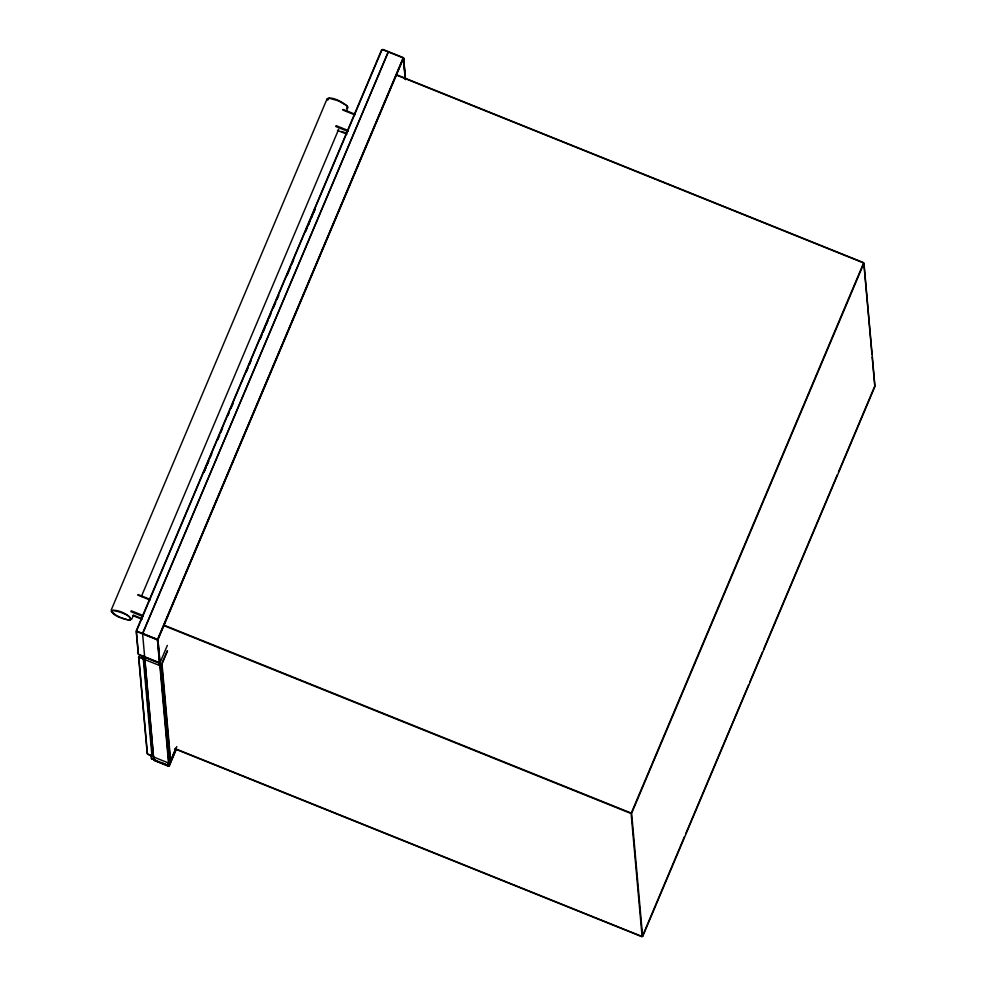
<?xml version="1.0" encoding="UTF-8"?>
<svg xmlns="http://www.w3.org/2000/svg" width="986" height="986" viewBox="0 0 986 986"><rect width="100%" height="100%" fill="white"/><g stroke="black" fill="none" stroke-linecap="round" stroke-linejoin="round"><path stroke-width="1.48" d="M347.565 107.277L347.503 106.55M111.147 610.174L327.019 98.994M131.779 619.196L133.578 614.944M141.355 596.53L338.703 129.252M346.468 110.851L347.664 108.016M136.376 630.51L381.619 49.83M136.709 630.572L381.939 49.892M204.09 471.801L205.864 467.697M206.986 464.948L208.761 460.844L206.998 465.145M307.817 226.188L308.975 223.452M310.713 219.336L311.896 216.612M313.597 212.483L314.793 209.759M204.016 472.22L205.803 467.968M209.993 458.071L211.78 453.831M217.758 439.682L219.656 435.455M220.741 432.607L222.54 428.368M227.914 415.636L229.109 412.801M230.897 408.561L233.399 402.929M246.426 371.784L248.225 367.544M249.421 364.709L251.208 360.469M260.168 339.258L261.956 335.006M263.151 332.183L264.951 327.944M266.146 325.109L267.933 320.869M269.129 318.034L270.916 313.794M273.307 308.137L275.698 302.48M276.893 299.645L278.791 295.43M287.049 275.599L290.636 267.12M291.831 264.285L293.618 260.045M305.574 231.759L307.361 227.507M308.556 224.685L310.344 220.445M311.539 217.61L313.338 213.37M313.733 212.532L314.867 209.722M142.6 633.32L388.09 52.061M142.822 633.357L388.299 52.098M157.76 639.039L402.991 58.359M157.785 639.384L403.262 58.112M158.006 639.52L403.496 58.26M160.163 662.395L167.337 645.399M161.901 663.455L167.287 650.698M162.16 663.615L167.546 650.859M170.578 760.724L175.964 747.967M170.824 760.773L176.814 746.599M169.074 765.9L175.656 750.297M169.284 765.937L176.469 748.929M631.471 812.6L863.391 263.447M631.841 812.834L863.761 263.681M642.49 936.047L684.432 836.707M685.64 833.873L748.559 684.876M749.754 682.041L762.338 652.239M763.546 649.404L837.25 474.858M838.457 472.023L874.409 386.882M642.847 936.108L874.767 386.956M130.559 620.058C132.827 615.535 113.23 607.08 111.307 611.64M328.806 98.045L327.266 98.699L327.623 99.894M346.517 108.152L347.775 107.301L346.764 105.576M130.004 620.145C133.209 615.695 116.644 610.605 112.416 610.408C109.594 614.919 125.801 620.231 130.349 620.021M329.188 98.169L338.58 100.917L346.271 105.342M129.622 620.021L127.773 619.775M126.664 619.528L121.574 617.84M382.716 49.386L403.188 57.533M382.58 49.633L402.732 57.743M396.286 74.665L863.255 262.486M397.555 75.515L863.095 262.757M343.005 109.421L355.206 114.327M342.697 109.976L354.886 114.881M336.078 125.641L348.268 130.534M335.795 126.516L347.984 131.421M341.822 131.446L345.889 133.085M337.434 130.374L346.924 134.195M138.126 594.558L150.316 599.463M137.806 595.113L149.995 600.018M131.187 610.778L143.389 615.671M130.904 611.653L143.093 616.558M163.799 625.075L630.769 812.895M163.651 625.518L630.621 813.327M134.232 615.498L140.998 618.222M132.555 615.51L142.033 619.331M136.968 631.188L157.119 639.298M142.995 633.776L157.366 639.557M136.832 631.582L157.267 639.815M139.051 654.482L159.202 662.592M138.903 654.741L159.054 662.838M142.378 656.343L158.549 662.851M139.507 656.923L142.896 658.291M142.65 658.549L145.349 659.634M139.346 657.403L158.746 665.156M176.235 749.089L641.775 936.33M174.658 748.793L641.627 936.614M148.183 754.167L151.573 755.535M148.011 754.475L151.4 755.843M151.277 756.065L167.447 762.56M155.628 760.317L151.585 758.702L167.694 765.309M161.014 762.486L167.756 765.198M154.284 760.292L168.655 766.073M154.186 760.452L168.557 766.233M120.23 617.273L117.617 616.053M116.397 615.4L111.455 611.764M347.355 106.426C344.274 102.864 329.805 94.804 327.981 99.734M863.982 263.299L874.964 386.352M863.773 262.794L871.907 353.949M872.179 356.981L874.755 385.846M631.644 813.425L642.625 936.49M631.126 813.647L642.108 936.7M403.619 58.026L405.517 79.324M403.496 57.718L405.431 79.644M403.336 57.767L405.246 79.188M162.024 664.034L170.677 761.044M161.655 664.182L170.319 761.192M159.966 662.728L157.92 639.778L169.161 766.159M157.575 640L168.852 766.295M157.452 639.976L159.498 662.925M158.746 662.974L158.943 665.193M167.645 762.683L167.891 765.346M142.613 633.986L153.878 760.268M144.794 659.548L153.754 759.972M143.87 658.882L152.51 755.707M143.303 659.116L151.943 755.942M142.095 656.109L142.378 658.537M150.994 755.818L151.326 758.69M136.401 631.508L138.447 654.457M138.816 657.305L147.456 754.142M136.204 631.052L138.25 654.001M138.57 656.75L147.222 753.587"/></g></svg>
